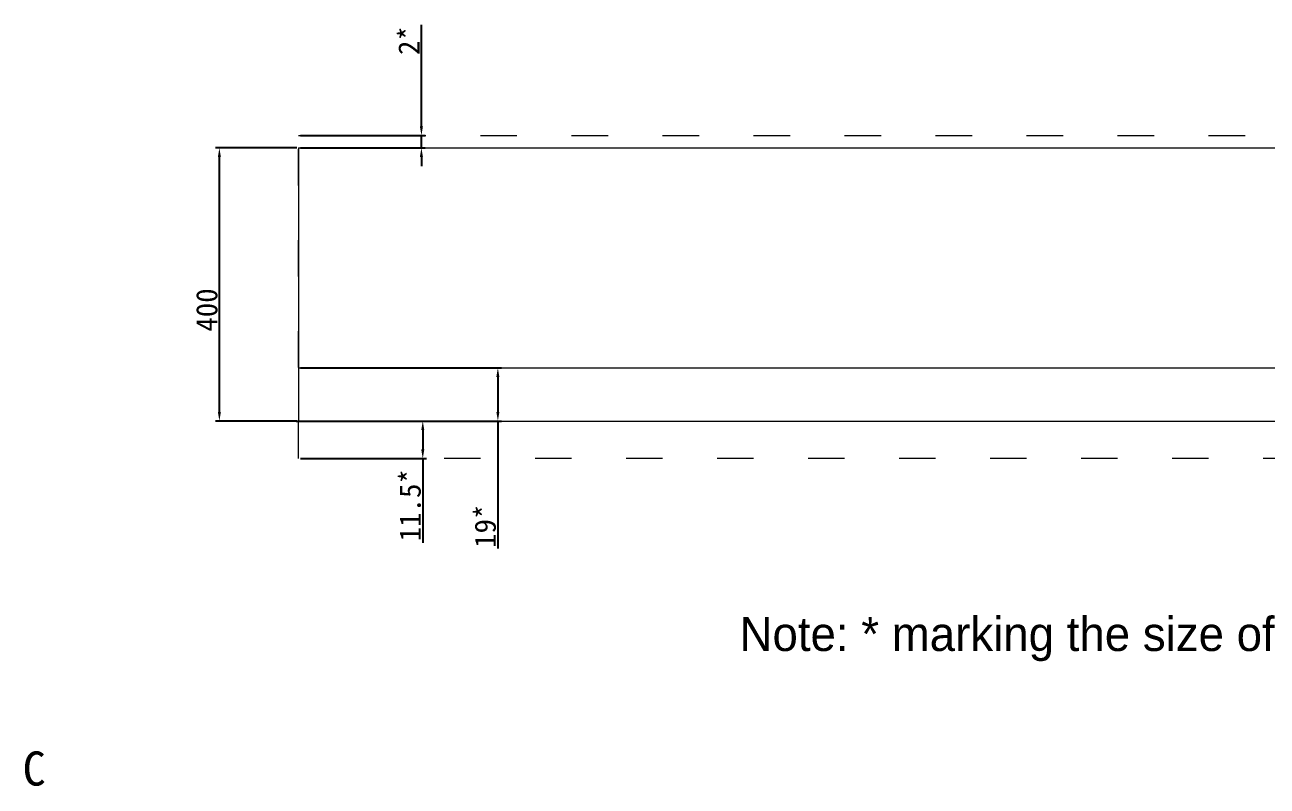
# Model space of a CAD drawing. Header units: millimetres. Extents: x 4086 to 8300, y 123 to 1549.
# Drawn here: x 7340.9 to 7750.5, y 468.7 to 719.5 of the extents above; entities that cross this region are included whole.
import ezdxf

# ---------------------------------------------------------------- set-up
doc = ezdxf.new("R2010")
doc.units = ezdxf.units.MM
doc.linetypes.add('ACAD_ISO03W100', pattern=[30, 12, -18])
for name, color, linetype, lineweight in [('标注层', 7, 'Continuous', 0), ('细线层', 7, 'Continuous', 0), ('虚线层', 7, 'ACAD_ISO03W100', 0)]:
    doc.layers.add(name, color=color, linetype=linetype, lineweight=lineweight)
doc.styles.get("Standard").update_dxf_attribs({"font": 'simsun.ttc'})
doc.dimstyles.new('直线标注', dxfattribs={"dimtxt": 7, "dimasz": 3, "dimexe": 1.25, "dimexo": 0.625, "dimtad": 1, "dimlfac": 4, "dimdsep": 46, "dimtxsty": 'Standard', "dimcen": 2.5, "dimadec": 0, "dimazin": 0, "dimtm": 1e-09, "dimtfac": 1, "dimtmove": 0, "dimatfit": 3, "dimfxl": 1, "dimarcsym": 0})

# ---------------------------------------------------------------- blocks, each defined once
blk = doc.blocks.new('*D2200')
at = {"layer": 'Defpoints', "color": 0}
for p in [(7405.08, 679), (7431.18, 679), (7431.18, 589)]:
    blk.add_point(p, dxfattribs=at)
at = {"layer": '标注层', "color": 0, "lineweight": -2}
for p, q in [((7430.56, 679), (7403.83, 679)), ((7405.08, 592), (7405.08, 676)), ((7430.56, 589), (7403.83, 589))]:
    blk.add_line(p, q, dxfattribs=at)
at = {"layer": '标注层', "color": 0}
for points in [[(7405.58, 676), (7404.58, 676), (7405.08, 679)], [(7404.58, 592), (7405.58, 592), (7405.08, 589)]]:
    blk.add_solid(points, dxfattribs=at)
at = {"layer": '标注层', "color": 0, "insert": (7400.96, 625.58), "char_height": 7, "attachment_point": 5, "rotation": 90}
blk.add_mtext('400', dxfattribs=at)
blk = doc.blocks.new('*D2201')
at = {"layer": 'Defpoints', "color": 0}
for p in [(7431.18, 683.05), (7471.68, 683.05), (7431.18, 679)]:
    blk.add_point(p, dxfattribs=at)
at = {"layer": '标注层', "color": 0, "lineweight": -2}
for p, q in [((7471.68, 686.05), (7471.68, 719.54)), ((7431.81, 683.05), (7472.93, 683.05)), ((7471.68, 679), (7471.68, 683.05)), ((7431.81, 679), (7472.93, 679)), ((7471.68, 676), (7471.68, 673))]:
    blk.add_line(p, q, dxfattribs=at)
at = {"layer": '标注层', "color": 0}
for points in [[(7471.18, 686.05), (7472.18, 686.05), (7471.68, 683.05)], [(7472.18, 676), (7471.18, 676), (7471.68, 679)]]:
    blk.add_solid(points, dxfattribs=at)
at = {"layer": '标注层', "color": 0, "insert": (7467.56, 714.35), "char_height": 7, "attachment_point": 5, "rotation": 90}
blk.add_mtext('2*', dxfattribs=at)
blk = doc.blocks.new('*D2202')
at = {"layer": 'Defpoints', "color": 0}
for p in [(7431.18, 589), (7431.18, 576.62), (7472.13, 576.62)]:
    blk.add_point(p, dxfattribs=at)
at = {"layer": '标注层', "color": 0, "lineweight": -2}
for p, q in [((7431.81, 589), (7473.38, 589)), ((7472.13, 586), (7472.13, 579.62)), ((7431.81, 576.62), (7473.38, 576.62)), ((7472.13, 576.62), (7472.13, 548.87))]:
    blk.add_line(p, q, dxfattribs=at)
at = {"layer": '标注层', "color": 0}
for points in [[(7472.63, 586), (7471.63, 586), (7472.13, 589)], [(7471.63, 579.62), (7472.63, 579.62), (7472.13, 576.62)]]:
    blk.add_solid(points, dxfattribs=at)
at = {"layer": '标注层', "color": 0, "insert": (7468.01, 561.25), "char_height": 7, "attachment_point": 5, "rotation": 90}
blk.add_mtext('11.5*', dxfattribs=at)
blk = doc.blocks.new('*D2203')
at = {"layer": 'Defpoints', "color": 0}
for p in [(7431.18, 606.55), (7429.78, 589), (7496.88, 589)]:
    blk.add_point(p, dxfattribs=at)
at = {"layer": '标注层', "color": 0, "lineweight": -2}
for p, q in [((7431.81, 606.55), (7498.13, 606.55)), ((7496.88, 603.55), (7496.88, 592)), ((7430.4, 589), (7498.13, 589)), ((7496.88, 589), (7496.88, 546.96))]:
    blk.add_line(p, q, dxfattribs=at)
at = {"layer": '标注层', "color": 0}
for points in [[(7497.38, 603.55), (7496.38, 603.55), (7496.88, 606.55)], [(7496.38, 592), (7497.38, 592), (7496.88, 589)]]:
    blk.add_solid(points, dxfattribs=at)
at = {"layer": '标注层', "color": 0, "insert": (7492.76, 554.33), "char_height": 7, "attachment_point": 5, "rotation": 90}
blk.add_mtext('19*', dxfattribs=at)

msp = doc.modelspace()

# ---------------------------------------------------------------- linework, layer by layer
at = {"layer": '细线层'}
for p, q in [((7431.18466, 678.99855), (7431.18466, 588.99855)), ((7431.18466, 678.99855), (7971.18466, 678.99855)), ((7431.18466, 606.54855), (7976.13466, 606.54855)), ((7431.18466, 588.99855), (7971.18466, 588.99855))]:
    msp.add_line(p, q, dxfattribs=at)
at = {"layer": '虚线层'}
msp.add_lwpolyline([(7431.18466, 683.04855), (7971.18466, 683.04855), (7971.18466, 576.62355), (7431.18466, 576.62355)], close=True, dxfattribs=at)

# ---------------------------------------------------------------- texts
at = {"layer": '标注层', "char_height": 11.25, "attachment_point": 1}
for s, width, gutter_width, insert in [('{\\fSource Han Sans CN Normal|b0|i0|c134|p34;Note: * marking the size of the scale is different from the drawings}', 510.7684037, 25, (7576.54023, 524.46139)), ('C', 12.9875199, 30, (7340.18448, 480.11771))]:
    msp.add_mtext_dynamic_manual_height_columns(s, width=width, gutter_width=gutter_width, heights=[0], dxfattribs=dict(at, insert=insert))

# ---------------------------------------------------------------- dimensions: what is measured, and where the dimension line sits
at = {"layer": '标注层'}
for base, p1, p2, text, picture, middle in [((7471.68466, 683.04855), (7431.18466, 678.99855), (7431.18466, 683.04855), '2*', '*D2201', (7471.68466, 714.35474)), ((7496.88466, 588.99855), (7431.18466, 606.54855), (7429.77841, 588.99855), '19*', '*D2203', (7496.88466, 554.33388))]:
    dim = msp.add_linear_dim(base=base, p1=p1, p2=p2, angle=90, text=text, dimstyle='直线标注', dxfattribs=at)
    dim.commit()
    dim.dimension.update_dxf_attribs({"geometry": picture, "text_midpoint": middle, "dimtype": 160})
dim = msp.add_linear_dim(base=(7405.08466, 678.99855), p1=(7431.18466, 588.99855), p2=(7431.18466, 678.99855), angle=90, text='400', dimstyle='直线标注', override={"dimtxsty": 'Standard'}, dxfattribs=at)
dim.commit()
dim.dimension.update_dxf_attribs({"geometry": '*D2200', "text_midpoint": (7405.08466, 625.58348), "dimtype": 160})
dim = msp.add_linear_dim(base=(7472.13466, 576.62355), p1=(7431.18466, 588.99855), p2=(7431.18466, 576.62355), angle=90, text='11.5*', dimstyle='直线标注', override={"dimtxsty": 'Standard'}, dxfattribs=at)
dim.commit()
dim.dimension.update_dxf_attribs({"geometry": '*D2202', "text_midpoint": (7468.00966, 561.24716)})

doc.saveas('drawing.dxf')
